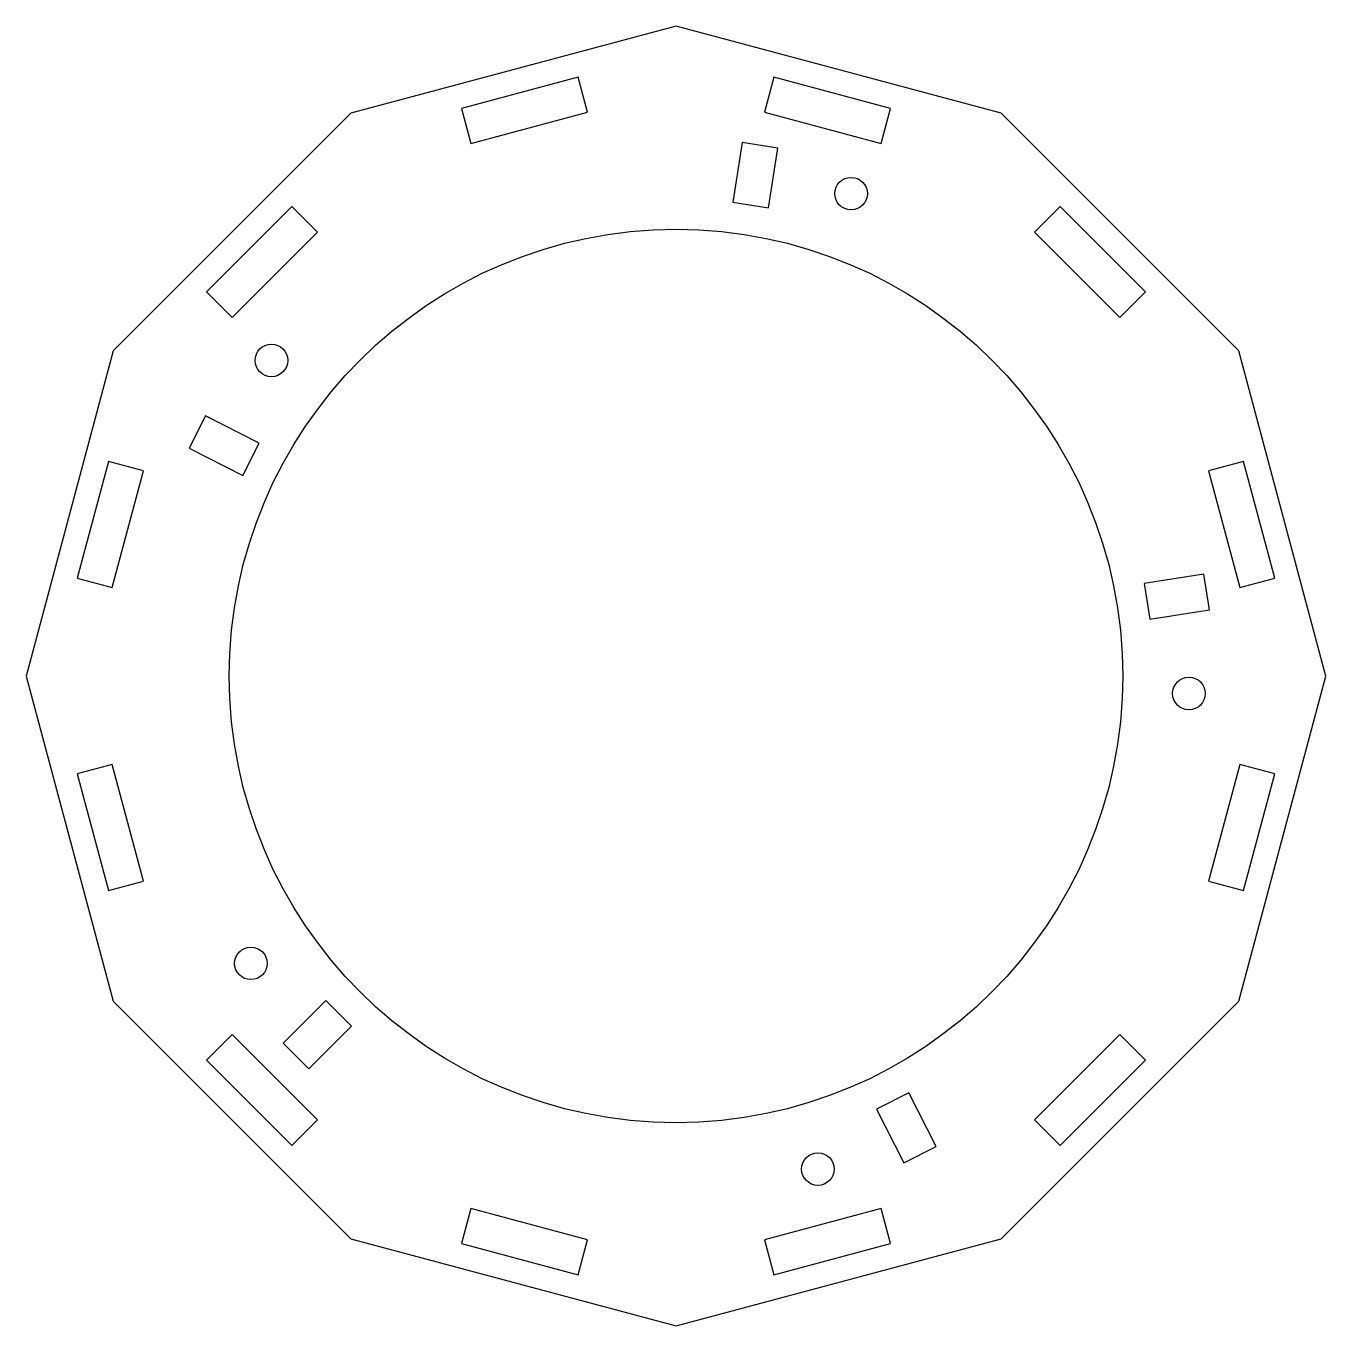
# Model space of a CAD drawing. Header units: millimetres. Extents: x -54 to 54, y -54 to 54.
import ezdxf

# ---------------------------------------------------------------- set-up
doc = ezdxf.new("R2010")
doc.units = ezdxf.units.MM

msp = doc.modelspace()

# ---------------------------------------------------------------- linework, layer by layer
at = {"color": 7, "linetype": 'Continuous', "lineweight": 25}
for p, q in [((0, 53.83), (-26.92, 46.62)), ((26.92, 46.62), (0, 53.83)), ((-8.11, 49.59), (-17.77, 47)), ((-7.33, 46.69), (-8.11, 49.59)), ((8.11, 49.59), (7.33, 46.69)), ((17.77, 47), (8.11, 49.59)), ((-26.92, 46.62), (-46.62, 26.92)), ((-17.77, 47), (-16.99, 44.1)), ((-16.99, 44.1), (-7.33, 46.69)), ((7.33, 46.69), (16.99, 44.1)), ((16.99, 44.1), (17.77, 47)), ((46.62, 26.92), (26.92, 46.62)), ((5.48, 44.19), (4.7, 39.25)), ((8.44, 43.72), (5.48, 44.19)), ((7.66, 38.78), (8.44, 43.72)), ((-31.82, 38.89), (-38.89, 31.82)), ((-29.7, 36.77), (-31.82, 38.89)), ((4.7, 39.25), (7.66, 38.78)), ((31.82, 38.89), (29.7, 36.77)), ((38.89, 31.82), (31.82, 38.89)), ((-36.77, 29.7), (-29.7, 36.77)), ((29.7, 36.77), (36.77, 29.7)), ((-38.89, 31.82), (-36.77, 29.7)), ((36.77, 29.7), (38.89, 31.82)), ((-46.62, 26.92), (-53.83, 0)), ((53.83, 0), (46.62, 26.92)), ((-38.97, 21.54), (-40.33, 18.87)), ((-34.51, 19.27), (-38.97, 21.54)), ((-40.33, 18.87), (-35.88, 16.6)), ((-35.88, 16.6), (-34.51, 19.27)), ((-47, 17.77), (-49.59, 8.11)), ((-44.1, 16.99), (-47, 17.77)), ((47, 17.77), (44.1, 16.99)), ((49.59, 8.11), (47, 17.77)), ((-46.69, 7.33), (-44.1, 16.99)), ((44.1, 16.99), (46.69, 7.33)), ((-49.59, 8.11), (-46.69, 7.33)), ((43.72, 8.44), (38.78, 7.66)), ((38.78, 7.66), (39.25, 4.7)), ((44.19, 5.48), (43.72, 8.44)), ((46.69, 7.33), (49.59, 8.11)), ((39.25, 4.7), (44.19, 5.48)), ((-53.83, 0), (-46.62, -26.92)), ((46.62, -26.92), (53.83, 0)), ((-46.69, -7.33), (-49.59, -8.11)), ((-44.1, -16.99), (-46.69, -7.33)), ((46.69, -7.33), (44.1, -16.99)), ((49.59, -8.11), (46.69, -7.33)), ((-49.59, -8.11), (-47, -17.77)), ((47, -17.77), (49.59, -8.11)), ((-47, -17.77), (-44.1, -16.99)), ((44.1, -16.99), (47, -17.77)), ((-28.99, -26.87), (-32.53, -30.41)), ((-26.87, -28.99), (-28.99, -26.87)), ((-46.62, -26.92), (-26.92, -46.62)), ((26.92, -46.62), (46.62, -26.92)), ((-30.41, -32.53), (-26.87, -28.99)), ((-36.77, -29.7), (-38.89, -31.82)), ((-29.7, -36.77), (-36.77, -29.7)), ((36.77, -29.7), (29.7, -36.77)), ((38.89, -31.82), (36.77, -29.7)), ((-32.53, -30.41), (-30.41, -32.53)), ((-38.89, -31.82), (-31.82, -38.89)), ((31.82, -38.89), (38.89, -31.82)), ((19.27, -34.51), (16.6, -35.88)), ((21.54, -38.97), (19.27, -34.51)), ((16.6, -35.88), (18.87, -40.33)), ((-31.82, -38.89), (-29.7, -36.77)), ((29.7, -36.77), (31.82, -38.89)), ((18.87, -40.33), (21.54, -38.97)), ((-16.99, -44.1), (-17.77, -47)), ((-7.33, -46.69), (-16.99, -44.1)), ((16.99, -44.1), (7.33, -46.69)), ((17.77, -47), (16.99, -44.1)), ((-26.92, -46.62), (0, -53.83)), ((-17.77, -47), (-8.11, -49.59)), ((-8.11, -49.59), (-7.33, -46.69)), ((0, -53.83), (26.92, -46.62)), ((7.33, -46.69), (8.11, -49.59)), ((8.11, -49.59), (17.77, -47))]:
    msp.add_line(p, q, dxfattribs=at)
for centre, radius in [((14.5, 39.95), 1.35), ((0, 0), 37), ((-33.51, 26.14), 1.35), ((42.48, -1.45), 1.35), ((-35.21, -23.8), 1.35), ((11.75, -40.84), 1.35)]:
    msp.add_circle(centre, radius, dxfattribs=at)

doc.saveas('drawing.dxf')
